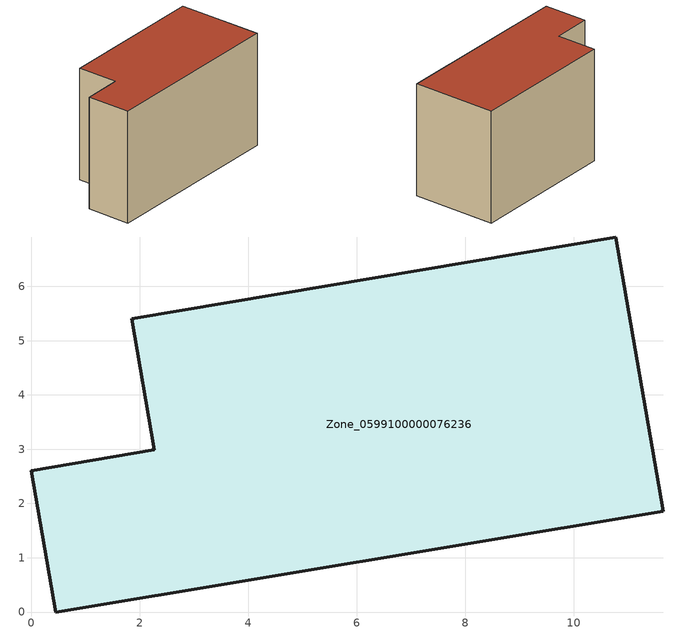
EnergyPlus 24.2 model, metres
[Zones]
Zone_0599100000076236
 floor ground (C_G): 11.65,1.86 0.45,0 0,2.6 2.27,2.99 1.85,5.4 10.77,6.91 z0
 wall outside (C_F): 0.45,0 11.65,1.86 10.77,6.91 1.85,5.4 2.27,2.99 0,2.6 0.45,0 z0:6.87
 roof outside (C_R): 0,2.6 0.45,0 11.65,1.86 10.77,6.91 1.85,5.4 2.27,2.99 z6.87
[BUILDING]
Pand.0599100000076236: North Axis=0; Terrain=City; Loads Convergence Tolerance Value=0.04; Temperature Convergence Tolerance Value=0.4; Solar Distribution=FullExterior; Maximum Number of Warmup Days=25; Minimum Number of Warmup Days=1
[Site:Location]
Rotterdam.The.Hague.AP_ZH_NLD Design_Conditions: Latitude=51.96; Longitude=4.45; Time Zone=1; Elevation=-4.5
[SITE:GROUNDTEMPERATURE:BUILDINGSURFACE]
18, 18, 18, 18, 18, 18, 18, 18, 18, 18, 18, 18
[MATERIAL] Thermal Absorptance=0.9; Solar Absorptance=0.7; Visible Absorptance=0.7
Name | Roughness | Thickness | Conductivity | Density | Specific Heat
G.TI.1946 | MediumSmooth | 0.15 | 1 | 540 | 1210
F.TI.1946 | Rough | 0.3 | 0.857143 | 1920 | 840
R.TI.1946 | MediumRough | 0.2 | 0.1 | 1500 | 1000
[CONSTRUCTION]
C_G: G.TI.1946
C_F: F.TI.1946
C_R: R.TI.1946
[ZONE]
Zone_0599100000076236: Type=1; Multiplier=1; Ceiling Height=Autocalculate; Volume=Autocalculate; Floor Area=autocalculate; Part of Total Floor Area=Yes
[ZONEINFILTRATION:DESIGNFLOWRATE]
Infil_Zone_0599100000076236: Zone or ZoneList or Space or SpaceList=Zone_0599100000076236; Schedule=AlwaysOn; Design Flow Rate Calculation Method=Flow/Area; Flow Rate per Floor Area=0.003; Constant Term Coefficient=1; Temperature Term Coefficient=0; Velocity Term Coefficient=0; Velocity Squared Term Coefficient=0
[HVACTEMPLATE:ZONE:IDEALLOADSAIRSYSTEM]
Zone_0599100000076236: Maximum Heating Supply Air Temperature=50; Minimum Cooling Supply Air Temperature=13; Maximum Heating Supply Air Humidity Ratio=0.0156; Minimum Cooling Supply Air Humidity Ratio=0.0077; Heating Limit=NoLimit; Cooling Limit=NoLimit; Dehumidification Control Type=ConstantSensibleHeatRatio; Cooling Sensible Heat Ratio=0.7; Dehumidification Setpoint=60; Humidification Control Type=None; Humidification Setpoint=30; Outdoor Air Method=None; Outdoor Air Flow Rate per Person=0.00944; Outdoor Air Flow Rate per Zone Floor Area=0; Outdoor Air Flow Rate per Zone=0; Demand Controlled Ventilation Type=None; Outdoor Air Economizer Type=NoEconomizer; Heat Recovery Type=None; Sensible Heat Recovery Effectiveness=0.7; Latent Heat Recovery Effectiveness=0.65
[ZONECONTROL:THERMOSTAT]
ThermostatControl_Zone_0599100000076236: Zone or ZoneList=Zone_0599100000076236; Control Type Schedule=DualSetpointControlType; Control 1=Thermostat_Zone_0599100000076236; Temperature Difference Between Cutout And Setpoint=0
[THERMOSTATSETPOINT:DUALSETPOINT]
Thermostat_Zone_0599100000076236: Heating Setpoint Temperature Schedule=HeatingSetpoint_Zone_0599100000076236; Cooling Setpoint Temperature Schedule=CoolingSetpoint_Zone_0599100000076236
[SCHEDULE:COMPACT]
HeatingSetpoint_Zone_0599100000076236: Through: 12/31, For: AllDays, Until: 24:00, 21
CoolingSetpoint_Zone_0599100000076236: Through: 12/31, For: AllDays, Until: 24:00, 24
DualSetpointControlType: Through: 12/31, For: AllDays, Until: 24:00, 4
AlwaysOn: Through: 12/31, For: AllDays, Until: 24:00, 1
